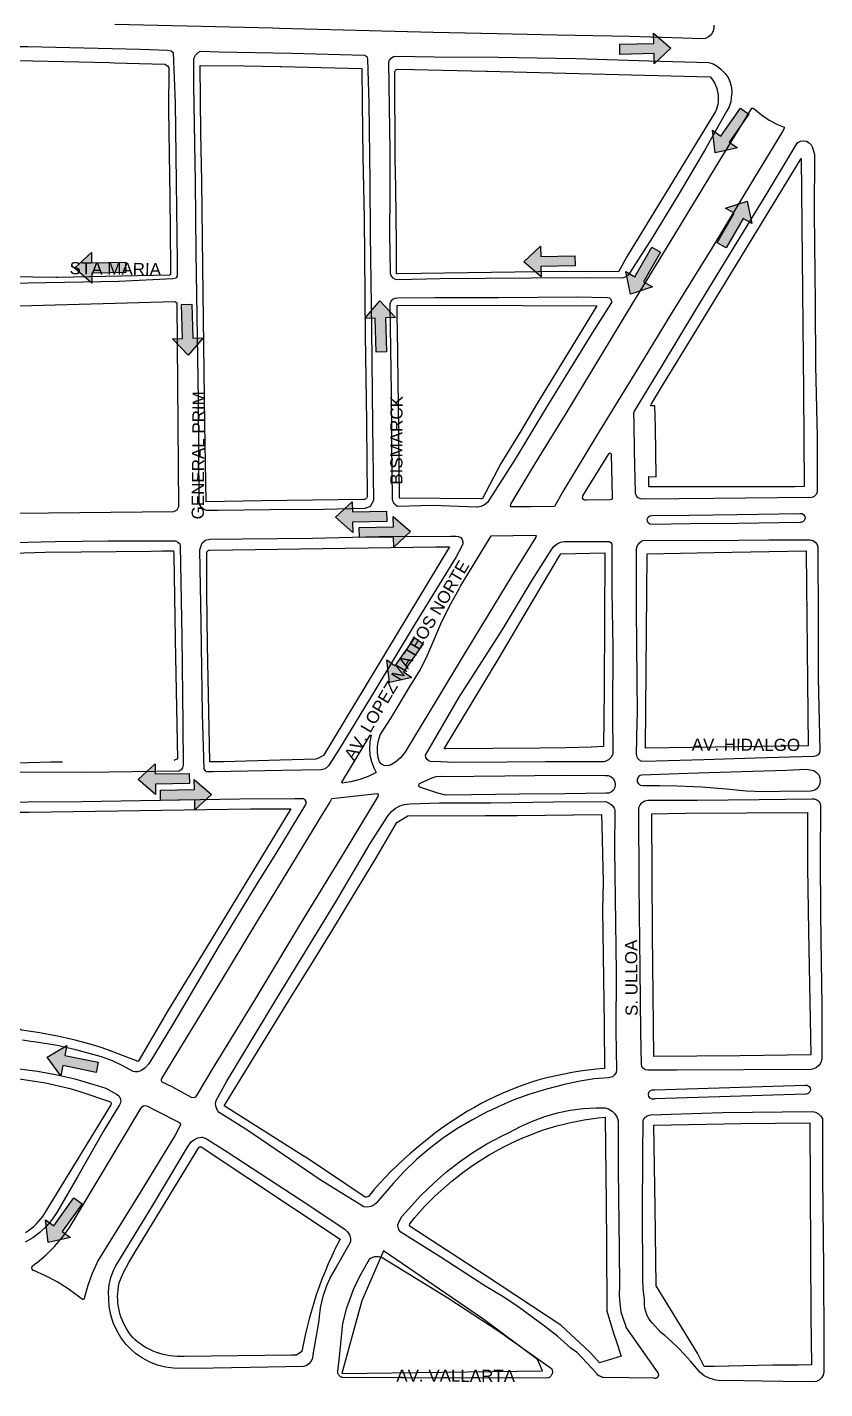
# Model space of a CAD drawing. Header units: metres. Extents: x 668617 to 675126, y 2286318 to 2293677.
# Drawn here: x 671734 to 672063, y 2291306 to 2291867 of the extents above; entities that cross this region are included whole.
import ezdxf

# ---------------------------------------------------------------- set-up
doc = ezdxf.new("R2010")
doc.units = ezdxf.units.M
doc.header["$MEASUREMENT"] = 0
for name, color, linetype in [('0_SENTIDO-VIAL', 30, 'Continuous'), ('DMTG-BANQUETA', 252, 'Continuous'), ('DMTG-CAMELLON', 252, 'Continuous'), ('DMTG-MANZANA', 253, 'Continuous'), ('DMTG-NOM-CALLES', 251, 'Continuous'), ('DMTG-TRAZA-BASE', 7, 'Continuous'), ('DMTG_SECCIONES_VIALES', 250, 'Continuous')]:
    doc.layers.add(name, color=color, linetype=linetype)
doc.styles.get("Standard").update_dxf_attribs({"font": 'arial.ttf'})

# ---------------------------------------------------------------- blocks, each defined once
blk = doc.blocks.new('traza_base_proyecto')
at = {"layer": '0_SENTIDO-VIAL'}
for points in [[(421.29, -791.27), (435.33, -790.92), (435.22, -786.71), (442.4, -792.85), (435.54, -799.34), (435.43, -795.13), (421.39, -795.48)], [(474.55, -820.08), (466.42, -831.53), (469.86, -833.97), (460.64, -836.04), (459.55, -826.65), (462.99, -829.09), (471.12, -817.64)], [(461.47, -873.03), (468.49, -860.86), (464.84, -858.76), (473.82, -855.83), (475.79, -865.07), (472.14, -862.97), (465.12, -875.14)], [(402.88, -882.6), (388.84, -882.86), (388.91, -887.08), (381.78, -880.89), (388.68, -874.44), (388.76, -878.65), (402.8, -878.39)], [(438.15, -876.97), (431.14, -889.14), (434.79, -891.25), (425.8, -894.17), (423.84, -884.93), (427.49, -887.04), (434.5, -874.87)], [(217.81, -885.27), (203.77, -885.53), (203.85, -889.74), (196.71, -883.55), (203.61, -877.11), (203.69, -881.32), (217.73, -881.06)], [(217.81, -885.27), (203.77, -885.53), (203.85, -889.74), (196.71, -883.55), (203.61, -877.11), (203.69, -881.32), (217.73, -881.06)], [(320.98, -918.15), (320.52, -904.11), (316.31, -904.24), (322.4, -897.02), (328.95, -903.84), (324.74, -903.97), (325.19, -918.01)], [(244.98, -898.28), (245.43, -912.32), (249.64, -912.18), (243.55, -919.4), (237.01, -912.59), (241.22, -912.45), (240.77, -898.41)], [(325.28, -987.86), (311.23, -988.12), (311.31, -992.33), (304.17, -986.14), (311.08, -979.69), (311.15, -983.9), (325.2, -983.65)], [(314.01, -990.3), (328.06, -990.04), (327.98, -985.82), (335.12, -992.01), (328.21, -998.46), (328.14, -994.25), (314.09, -994.51)], [(340.32, -1038.28), (332.18, -1049.73), (335.62, -1052.17), (326.4, -1054.23), (325.31, -1044.85), (328.75, -1047.29), (336.88, -1035.84)], [(244.03, -1095.81), (229.99, -1096.07), (230.06, -1100.28), (222.93, -1094.09), (229.83, -1087.65), (229.91, -1091.86), (243.95, -1091.6)], [(232.06, -1098.54), (246.1, -1098.28), (246.02, -1094.07), (253.16, -1100.26), (246.26, -1106.7), (246.18, -1102.49), (232.13, -1102.75)], [(205.64, -1214.78), (191.86, -1212.02), (191.04, -1216.15), (185.39, -1208.57), (193.52, -1203.75), (192.69, -1207.88), (206.46, -1210.64)], [(199.75, -1268.94), (191.62, -1280.39), (195.06, -1282.83), (185.84, -1284.9), (184.75, -1275.51), (188.18, -1277.95), (196.32, -1266.5)]]:
    blk.add_hatch(color=256, dxfattribs=at).paths.add_polyline_path(points)
for points in [[(421.29, -791.27), (435.33, -790.92), (435.22, -786.71), (442.4, -792.85), (435.54, -799.34), (435.43, -795.13), (421.39, -795.48)], [(474.55, -820.08), (466.42, -831.53), (469.86, -833.97), (460.64, -836.04), (459.55, -826.65), (462.99, -829.09), (471.12, -817.64)], [(461.47, -873.03), (468.49, -860.86), (464.84, -858.76), (473.82, -855.83), (475.79, -865.07), (472.14, -862.97), (465.12, -875.14)], [(402.88, -882.6), (388.84, -882.86), (388.91, -887.08), (381.78, -880.89), (388.68, -874.44), (388.76, -878.65), (402.8, -878.39)], [(438.15, -876.97), (431.14, -889.14), (434.79, -891.25), (425.8, -894.17), (423.84, -884.93), (427.49, -887.04), (434.5, -874.87)], [(217.81, -885.27), (203.77, -885.53), (203.85, -889.74), (196.71, -883.55), (203.61, -877.11), (203.69, -881.32), (217.73, -881.06)], [(217.81, -885.27), (203.77, -885.53), (203.85, -889.74), (196.71, -883.55), (203.61, -877.11), (203.69, -881.32), (217.73, -881.06)], [(320.98, -918.15), (320.52, -904.11), (316.31, -904.24), (322.4, -897.02), (328.95, -903.84), (324.74, -903.97), (325.19, -918.01)], [(244.98, -898.28), (245.43, -912.32), (249.64, -912.18), (243.55, -919.4), (237.01, -912.59), (241.22, -912.45), (240.77, -898.41)], [(325.28, -987.86), (311.23, -988.12), (311.31, -992.33), (304.17, -986.14), (311.08, -979.69), (311.15, -983.9), (325.2, -983.65)], [(314.01, -990.3), (328.06, -990.04), (327.98, -985.82), (335.12, -992.01), (328.21, -998.46), (328.14, -994.25), (314.09, -994.51)], [(340.32, -1038.28), (332.18, -1049.73), (335.62, -1052.17), (326.4, -1054.23), (325.31, -1044.85), (328.75, -1047.29), (336.88, -1035.84)], [(244.03, -1095.81), (229.99, -1096.07), (230.06, -1100.28), (222.93, -1094.09), (229.83, -1087.65), (229.91, -1091.86), (243.95, -1091.6)], [(232.06, -1098.54), (246.1, -1098.28), (246.02, -1094.07), (253.16, -1100.26), (246.26, -1106.7), (246.18, -1102.49), (232.13, -1102.75)], [(205.64, -1214.78), (191.86, -1212.02), (191.04, -1216.15), (185.39, -1208.57), (193.52, -1203.75), (192.69, -1207.88), (206.46, -1210.64)], [(199.75, -1268.94), (191.62, -1280.39), (195.06, -1282.83), (185.84, -1284.9), (184.75, -1275.51), (188.18, -1277.95), (196.32, -1266.5)]]:
    blk.add_lwpolyline(points, close=True, dxfattribs=at)
at = {"layer": 'DMTG-BANQUETA', "linetype": 'Continuous', "lineweight": 25}
for points in [[(215.1, -889.03, 0), (170.04, -889.87, 0), (167.56, -889.85, 0), (166.94, -889.71, 0), (166.82, -889.15, 0), (166.22, -846.61, 0), (166.2, -803.22, 0), (166.16, -798.05, 0), (166.32, -795.09, 0), (166.73, -793.94, 0), (167.5, -792.98, 0), (168.53, -792.31, 0), (168.88, -792.18, 0), (177.47, -792.12, 0), (223.76, -793.33, 0), (235.02, -793.71, 0), (236.53, -793.97, 0), (237.34, -794.67, 0), (238.16, -815.51, 0), (238.57, -848.12, 0), (238.97, -881.04, 0), (238.91, -886.75, 0), (238.35, -887.62, 0), (237.19, -887.92, 0)], [(255.65, -983.3, 0), (251.12, -983.34, 0), (249.96, -982.87, 0), (249.01, -982.09, 0), (248.35, -981.03, 0), (248.06, -979.82, 0), (248.06, -979.2, 0), (247.69, -937.91, 0), (246.79, -877.04, 0), (246.49, -847.87, 0), (245.83, -808.3, 0), (245.76, -797.08, 0), (246.55, -795.77, 0), (247.65, -794.71, 0), (248.54, -794.17, 0), (256.13, -794.4, 0), (286.15, -794.98, 0), (315.94, -795.8, 0), (317.1, -796.37, 0), (317.4, -797.44, 0), (317.94, -815.56, 0), (318.32, -848.01, 0), (318.51, -869.48, 0), (319.03, -908.47, 0), (319.48, -948.11, 0), (319.88, -979.21, 0), (318.54, -981.67, 0), (316.31, -982.53, 0), (299.22, -982.86, 0), (277.19, -983.05, 0)], [(423.94, -887.02, 0), (422.71, -887.49, 0), (422.14, -887.58, 0), (407.97, -887.44, 0), (384.85, -887.62, 0), (347.21, -887.87, 0), (329.91, -888.36, 0), (328.94, -888.21, 0), (327.95, -887.68, 0), (327.22, -886.85, 0), (326.83, -885.81, 0), (326.81, -885.27, 0), (326.56, -869.25, 0), (326.71, -853.24, 0), (326.69, -835.42, 0), (326.21, -798.6, 0), (326.48, -797.81, 0), (327.15, -796.95, 0), (328.08, -796.37, 0), (329.15, -796.18, 0), (344.83, -796.4, 0), (371.27, -796.52, 0), (403.38, -797.18, 0), (433.25, -798.03, 0), (457.96, -798.79, 0), (459.81, -799.33, 0), (461.5, -800.24, 0), (462.97, -801.48, 0), (463.24, -801.77, 0), (464.77, -803.27, 0), (465.99, -805.02, 0), (466.87, -806.98, 0), (467.36, -809.06, 0), (467.47, -811.2, 0), (467.23, -813.04, 0), (467.02, -815.04, 0), (466.44, -816.97, 0), (465.48, -818.74, 0), (464.85, -819.58, 0), (456.59, -834.3, 0), (445.77, -852.73, 0), (434.63, -870.97, 0), (425.66, -885.12, 0), (424.94, -886.2, 0)], [(500.46, -977.96, 0), (499.36, -978.05, 0), (499.11, -978.01, 0), (460.37, -978.37, 0), (430.96, -978.61, 0), (429.9, -978.56, 0), (428.94, -978.12, 0), (428.21, -977.35, 0), (427.81, -976.37, 0), (427.76, -975.99, 0), (427.37, -958.75, 0), (427.19, -947.41, 0), (427.11, -943.05, 0), (427.45, -942.35, 0), (438.94, -923.41, 0), (452.6, -900.66, 0), (464.52, -881.27, 0), (481.69, -853.3, 0), (493.95, -832.66, 0), (494.74, -831.78, 0), (495.77, -831.21, 0), (496.94, -831.01, 0), (498.19, -831.23, 0), (499.3, -831.81, 0), (500.19, -832.72, 0), (500.65, -833.58, 0), (501.56, -836.48, 0), (501.45, -860.84, 0), (501.8, -897.91, 0), (501.99, -923.68, 0), (502.62, -953.03, 0), (502.64, -975.68, 0), (502.21, -976.69, 0), (501.45, -977.49, 0)], [(237.44, -983.93, 0), (172.97, -984.58, 0), (170.44, -984.18, 0), (168.39, -982.6, 0), (167.94, -978.78, 0), (167.23, -900.65, 0), (167.23, -899.62, 0), (167.44, -899.35, 0), (169.01, -899.15, 0), (238.01, -897.19, 0), (238.86, -897.83, 0), (239.53, -981.79, 0), (238.84, -983.21, 0)], [(365.56, -981.04, 0), (364.09, -981.69, 0), (362.51, -981.95, 0), (362.15, -981.96, 0), (344.14, -981.27, 0), (329.82, -981.65, 0), (329.44, -981.48, 0), (328.52, -980.78, 0), (327.89, -979.81, 0), (327.63, -978.68, 0), (327.62, -975.31, 0), (327.59, -970.62, 0), (327.24, -934.62, 0), (326.69, -898.62, 0), (326.73, -898.12, 0), (327.12, -897.12, 0), (327.84, -896.33, 0), (328.81, -895.84, 0), (329.88, -895.74, 0), (345.28, -895.62, 0), (371.36, -895.61, 0), (403.52, -895.3, 0), (416.22, -895.57, 0), (417.03, -895.74, 0), (417.69, -896.27, 0), (417.98, -897.03, 0), (417.98, -897.66, 0), (409.77, -910.4, 0), (391.19, -940.75, 0), (378.19, -962.21, 0), (370.94, -973.62, 0), (366.83, -980.05, 0)], [(407.55, -979.01, 0), (406.99, -979.01, 0), (406.38, -978.73, 0), (406.02, -978.16, 0), (406.04, -977.49, 0), (406.1, -977.33, 0), (414.96, -962.91, 0), (416.64, -960.28, 0), (416.76, -959.83, 0), (417.19, -959.62, 0), (417.6, -959.79, 0), (417.76, -960.23, 0), (417.71, -960.43, 0), (418.19, -977.55, 0), (418.12, -978.34, 0), (417.88, -978.81, 0), (417.38, -978.99, 0)], [(239.83, -1090.76, 0), (201.38, -1091.19, 0), (171.94, -1091.15, 0), (170.53, -1090.41, 0), (170.05, -1089.45, 0), (169.87, -1088.56, 0), (169.6, -1053.91, 0), (168.95, -1019.26, 0), (168.48, -1002.62, 0), (168.62, -999.57, 0), (169.81, -997.76, 0), (171.56, -996.44, 0), (188.73, -996.08, 0), (210.56, -995.83, 0), (236.82, -995.77, 0), (238.23, -995.87, 0), (239.26, -996.37, 0), (240.04, -997.1, 0), (240.19, -997.93, 0), (240.89, -1035.34, 0), (241.3, -1071.37, 0), (241.44, -1088.22, 0), (241.19, -1089.3, 0), (240.63, -1090.12, 0)], [(253.73, -1091.02, 0), (252.29, -1091.02, 0), (251.09, -1090.93, 0), (250.53, -1090.42, 0), (250.1, -1089.69, 0), (249.35, -1067.05, 0), (248.8, -1029.56, 0), (248.3, -999.5, 0), (249.19, -996.66, 0), (250.58, -995.59, 0), (252.35, -995.12, 0), (265.72, -995.01, 0), (294.73, -994.7, 0), (322.24, -994.06, 0), (351.71, -993.9, 0), (353.88, -993.87, 0), (354.88, -994.01, 0), (355.77, -994.5, 0), (356.39, -995.29, 0), (356.66, -996.27, 0), (356.61, -997, 0), (356.26, -998, 0), (353.95, -1002.36, 0), (336.22, -1031.24, 0), (320.41, -1057.46, 0), (305.7, -1081.65, 0), (301.35, -1088.48, 0), (299.88, -1089.7, 0), (298.34, -1090.09, 0), (282.33, -1090.37, 0)], [(415.32, -1086.7, 0), (414.94, -1086.82, 0), (390.69, -1086.85, 0), (374.88, -1087, 0), (353.07, -1087.15, 0), (344.81, -1086.77, 0), (343.77, -1086.87, 0), (342.77, -1086.57, 0), (341.96, -1085.92, 0), (341.44, -1085.01, 0), (341.3, -1084.12, 0), (355.14, -1060.19, 0), (371.59, -1034.55, 0), (373.22, -1031.9, 0), (385.28, -1012.09, 0), (393.32, -999.3, 0), (394.26, -998.03, 0), (395.49, -997.05, 0), (396.94, -996.4, 0), (398.49, -996.12, 0), (399.24, -996.12, 0), (412.69, -996.07, 0), (416.24, -996.1, 0), (417, -996.11, 0), (417.66, -996.5, 0), (418.03, -997.16, 0), (418.07, -997.37, 0), (418.07, -1016.76, 0), (418.41, -1039.79, 0), (418.34, -1066.81, 0), (418.53, -1083.73, 0), (417.74, -1085, 0), (416.64, -1086.01, 0)], [(500.9, -995.7, 0), (501.89, -996.34, 0), (502.61, -997.28, 0), (502.96, -998.3, 0), (503.09, -1029.3, 0), (503.01, -1052.21, 0), (503.77, -1082.12, 0), (503.61, -1083.1, 0), (503.06, -1083.91, 0), (502.26, -1084.45, 0), (501.3, -1084.61, 0), (501.11, -1084.6, 0), (477.06, -1085.3, 0), (455.98, -1086.08, 0), (436.35, -1086.56, 0), (430.35, -1086.68, 0), (429.39, -1086.16, 0), (428.69, -1085.34, 0), (428.32, -1084.31, 0), (428.28, -1083.83, 0), (428.52, -1070.35, 0), (428.63, -1067.02, 0), (428.25, -1024.21, 0), (428.19, -999.03, 0), (428.61, -997.77, 0), (429.39, -996.69, 0), (430.45, -995.87, 0), (431.5, -995.48, 0), (457.69, -995.7, 0), (482.77, -995.47, 0), (499.75, -995.42, 0)], [(415.57, -1103.23, 0), (416.96, -1103.82, 0), (418.15, -1104.76, 0), (419.05, -1105.98, 0), (419.31, -1106.51, 0), (419.16, -1122.93, 0), (419.61, -1153.12, 0), (419.81, -1173.55, 0), (419.76, -1197.79, 0), (420.04, -1213.72, 0), (419.8, -1214.86, 0), (419.19, -1215.85, 0), (418.28, -1216.57, 0), (417.19, -1216.95, 0), (416.73, -1216.99, 0), (410.8, -1217.5, 0), (404.94, -1218.4, 0), (399.12, -1219.69, 0), (398.03, -1219.98, 0), (391.12, -1221.65, 0), (384.32, -1223.7, 0), (377.65, -1226.12, 0), (371.44, -1228.81, 0), (368.28, -1230.32, 0), (366.69, -1231.08, 0), (360.34, -1234.41, 0), (354.19, -1238.08, 0), (348.25, -1242.09, 0), (342.79, -1246.25, 0), (337.59, -1250.72, 0), (332.66, -1255.48, 0), (328.01, -1260.53, 0), (321, -1268.68, 0), (320.09, -1269.42, 0), (318.75, -1270.05, 0), (317.3, -1270.3, 0), (315.83, -1270.15, 0), (297.83, -1259.1, 0), (267.72, -1238.51, 0), (256.22, -1231.28, 0), (255.56, -1230.45, 0), (254.99, -1229.15, 0), (254.79, -1227.75, 0), (254.99, -1226.35, 0), (259.48, -1218.37, 0), (279.75, -1184.79, 0), (304.33, -1144.52, 0), (318.5, -1120.46, 0), (325.59, -1109.33, 0), (325.85, -1108.94, 0), (327.21, -1107.34, 0), (328.84, -1106.03, 0), (330.7, -1105.05, 0), (332.69, -1104.43, 0), (334.79, -1104.21, 0), (347, -1103.77, 0), (368.08, -1103.81, 0), (394.19, -1103.32, 0)], [(502.55, -1102.46, 0), (503.37, -1103.12, 0), (503.89, -1104.05, 0), (504.04, -1104.97, 0), (503.83, -1126.83, 0), (504.09, -1148.94, 0), (504.21, -1160.37, 0), (504.56, -1187.07, 0), (504.62, -1209.37, 0), (504.22, -1210.71, 0), (503.46, -1211.87, 0), (502.4, -1212.8, 0), (501.12, -1213.37, 0), (500.2, -1213.55, 0), (444.7, -1213.91, 0), (432.9, -1213.87, 0), (431.91, -1213.71, 0), (431.05, -1213.17, 0), (430.47, -1212.35, 0), (430.26, -1211.6, 0), (429.99, -1198.21, 0), (429.78, -1172.16, 0), (429.35, -1137.5, 0), (429.23, -1105.7, 0), (429.75, -1104.54, 0), (430.6, -1103.6, 0), (431.69, -1102.97, 0), (432.94, -1102.71, 0), (433.15, -1102.7, 0), (453.24, -1102.72, 0), (478.7, -1102.37, 0), (500.48, -1102.15, 0), (501.54, -1102.15, 0)], [(435.93, -1340.87, 0), (435.77, -1340.87, 0), (435.61, -1340.86, 0), (435.45, -1340.82, 0), (435.38, -1340.8, 0), (414.69, -1340.5, 0), (414.23, -1340.43, 0), (413.79, -1340.3, 0), (413.36, -1340.13, 0), (413.09, -1339.99, 0), (412.71, -1339.75, 0), (412.35, -1339.46, 0), (412.02, -1339.13, 0), (411.74, -1338.77, 0), (411.62, -1338.59, 0), (403.89, -1330.36, 0), (401.09, -1328.37, 0), (395.74, -1323.66, 0), (389.7, -1318.86, 0), (385.57, -1315.86, 0), (379.31, -1311.25, 0), (372.81, -1306.96, 0), (366.09, -1303.01, 0), (347.26, -1290.78, 0), (340.73, -1286.69, 0), (331.07, -1280.62, 0), (330.39, -1279.82, 0), (329.96, -1278.73, 0), (329.91, -1277.55, 0), (330.26, -1276.43, 0), (331.57, -1274.12, 0), (334.22, -1271.07, 0), (339.4, -1265.51, 0), (344.88, -1260.24, 0), (349.95, -1255.78, 0), (355.27, -1251.62, 0), (360.83, -1247.79, 0), (366.6, -1244.29, 0), (372.57, -1241.12, 0), (375.74, -1239.62, 0), (380.47, -1237.05, 0), (385.37, -1234.82, 0), (390.44, -1232.96, 0), (395.61, -1231.48, 0), (400.89, -1230.37, 0), (406.23, -1229.69, 0), (411.61, -1229.37, 0), (415.16, -1229.41, 0), (416.74, -1229.87, 0), (418.19, -1230.74, 0), (419.34, -1231.9, 0), (420.21, -1233.31, 0), (420.69, -1234.74, 0), (420.61, -1255, 0), (421.06, -1287.83, 0), (421.2, -1302.56, 0), (421.13, -1306.59, 0), (421.34, -1309.96, 0), (421.78, -1313.45, 0), (422.52, -1315.87, 0), (423.73, -1319.04, 0), (424.01, -1320.09, 0), (437, -1338.6, 0), (437.08, -1338.74, 0), (437.15, -1338.89, 0), (437.2, -1339.04, 0), (437.24, -1339.2, 0), (437.26, -1339.36, 0), (437.26, -1339.52, 0), (437.24, -1339.68, 0), (437.2, -1339.83, 0), (437.15, -1339.99, 0), (437.09, -1340.1, 0), (437.01, -1340.24, 0), (436.91, -1340.37, 0), (436.8, -1340.49, 0), (436.68, -1340.59, 0), (436.54, -1340.68, 0), (436.4, -1340.75, 0), (436.25, -1340.81, 0), (436.09, -1340.85, 0)], [(503.54, -1341.55, 0), (502.36, -1342.11, 0), (501.14, -1342.28, 0), (488.56, -1342.1, 0), (480, -1342, 0), (464.8, -1341.75, 0), (462.54, -1341.83, 0), (460.29, -1341.51, 0), (458.14, -1340.8, 0), (456.15, -1339.73, 0), (454.37, -1338.32, 0), (452.94, -1336.69, 0), (452.91, -1336.66, 0), (450.53, -1333.75, 0), (448.02, -1330.95, 0), (445.4, -1328.25, 0), (442.69, -1325.67, 0), (439.82, -1323.2, 0), (438.23, -1321.9, 0), (434.76, -1318.12, 0), (433.87, -1317.04, 0), (433.11, -1315.87, 0), (432.47, -1314.62, 0), (432, -1313.31, 0), (431.69, -1311.95, 0), (431.51, -1310.56, 0), (431.5, -1309.16, 0), (431.56, -1308.4, 0), (431.52, -1308.21, 0), (430.98, -1304, 0), (430.83, -1299.77, 0), (430.89, -1297.87, 0), (430.69, -1272.93, 0), (430.85, -1248.4, 0), (430.94, -1234.53, 0), (431.48, -1233.52, 0), (432.34, -1232.76, 0), (433.44, -1232.35, 0), (434.06, -1232.28, 0), (463.59, -1231.36, 0), (500.61, -1230.97, 0), (501.94, -1231.21, 0), (503.15, -1231.83, 0), (504.13, -1232.77, 0), (504.79, -1233.96, 0), (504.87, -1234.19, 0), (504.85, -1258.08, 0), (505.28, -1295.37, 0), (505.36, -1326.87, 0), (505.39, -1338.27, 0), (505.12, -1339.54, 0), (504.49, -1340.67, 0)], [(253.76, -1336.59, 0), (240.94, -1336.76, 0), (237.51, -1336.69, 0), (234.12, -1336.22, 0), (230.82, -1335.35, 0), (227.64, -1334.11, 0), (224.61, -1332.51, 0), (221.82, -1330.56, 0), (220.24, -1329.23, 0), (217.86, -1326.76, 0), (215.78, -1324.02, 0), (214.03, -1321.06, 0), (212.64, -1317.92, 0), (211.62, -1314.62, 0), (211, -1311.27, 0), (210.77, -1308.28, 0), (210.65, -1305.26, 0), (210.94, -1302.25, 0), (211.61, -1299.3, 0), (212.66, -1296.47, 0), (213.65, -1294.53, 0), (229.14, -1269.11, 0), (243.2, -1245.57, 0), (244.79, -1243.41, 0), (246.05, -1242.42, 0), (247.52, -1241.77, 0), (249.1, -1241.51, 0), (249.35, -1241.5, 0), (251.02, -1242.2, 0), (259.6, -1247.56, 0), (290.1, -1267.48, 0), (308.06, -1279.43, 0), (309.15, -1280.44, 0), (309.94, -1281.7, 0), (310.35, -1283.12, 0), (310.39, -1284.54, 0), (309.55, -1286.1, 0), (304.48, -1295.04, 0), (302.33, -1298.76, 0), (300.54, -1302.67, 0), (299.11, -1306.73, 0), (298.07, -1310.9, 0), (297.44, -1315.15, 0), (297.26, -1317.05, 0), (294.84, -1331.12, 0), (294.66, -1332.52, 0), (294.11, -1333.8, 0), (293.21, -1334.86, 0), (292.05, -1335.62, 0), (290.96, -1335.99, 0), (268.96, -1336.41, 0)], [(391.8, -1340.68, 0), (347.58, -1340.73, 0), (331.06, -1340.62, 0), (307.11, -1340.49, 0), (306.97, -1340.46, 0), (306.75, -1340.4, 0), (306.53, -1340.31, 0), (306.32, -1340.2, 0), (306.12, -1340.07, 0), (305.94, -1339.92, 0), (305.8, -1339.79, 0), (305.65, -1339.61, 0), (305.51, -1339.42, 0), (305.39, -1339.21, 0), (305.3, -1339, 0), (305.22, -1338.77, 0), (305.17, -1338.54, 0), (305.14, -1338.31, 0), (305.14, -1338.07, 0), (305.79, -1331.98, 0), (307.26, -1318.24, 0), (308.93, -1311.81, 0), (311.66, -1304.2, 0), (314.16, -1298.75, 0), (318.15, -1291.71, 0), (318.22, -1291.65, 0), (318.62, -1291.37, 0), (319.05, -1291.13, 0), (319.51, -1290.92, 0), (319.98, -1290.77, 0), (320.46, -1290.66, 0), (320.95, -1290.6, 0), (321.45, -1290.59, 0), (321.94, -1290.62, 0), (322.43, -1290.71, 0), (322.91, -1290.84, 0), (323.37, -1291.02, 0), (350.54, -1307.61, 0), (371.54, -1321.43, 0), (393.23, -1336.76, 0), (393.27, -1336.85, 0), (393.39, -1337.1, 0), (393.48, -1337.36, 0), (393.53, -1337.63, 0), (393.57, -1337.9, 0), (393.57, -1338.17, 0), (393.55, -1338.45, 0), (393.5, -1338.71, 0), (393.43, -1338.98, 0), (393.34, -1339.21, 0), (393.22, -1339.45, 0), (393.06, -1339.68, 0), (392.9, -1339.9, 0), (392.72, -1340.1, 0), (392.51, -1340.28, 0), (392.29, -1340.43, 0), (392.05, -1340.57, 0)]]:
    blk.add_polyline3d(points, close=True, dxfattribs=at)
for points in [[(173.05, -1103.45, 0), (177.44, -1103.37, 0), (199.81, -1103.15, 0), (223.79, -1102.84, 0), (264.79, -1102.15, 0), (287.29, -1101.92, 0), (290.12, -1101.92, 0), (290.94, -1102, 0), (291.61, -1102.45, 0), (292, -1103.17, 0), (292.01, -1103.98, 0), (291.86, -1104.37, 0), (279.62, -1124.62, 0), (271.72, -1137.11, 0), (255.73, -1163.45, 0), (237.44, -1194.57, 0), (227.25, -1211.3, 0), (225.81, -1212.87, 0), (224.01, -1214.12, 0), (222.6, -1214.62, 0), (221.71, -1214.61, 0), (220.79, -1214.4, 0), (216.61, -1212.04, 0), (212.25, -1210.05, 0), (207.74, -1208.42, 0), (204.69, -1207.55, 0), (197.15, -1205.48, 0), (189.51, -1203.78, 0), (181.8, -1202.46, 0), (178.69, -1202.04, 0), (175.28, -1201.58, 0)], [(173.91, -1213.34, 0), (181.39, -1214.31, 0), (188.8, -1215.68, 0), (196.23, -1217.37, 0), (199.14, -1218.09, 0), (202.3, -1219.03, 0), (206, -1220.19, 0), (209.56, -1221.32, 0), (213.05, -1223.16, 0), (214.02, -1223.76, 0), (214.9, -1224.45, 0), (215.48, -1225.4, 0), (215.69, -1226.5, 0), (215.5, -1227.6, 0), (215.26, -1228.11, 0), (208.69, -1238.77, 0), (197.86, -1257.81, 0), (189.39, -1272.51, 0), (187.36, -1275.51, 0), (185.01, -1278.28, 0), (182.36, -1280.76, 0), (179.47, -1282.94, 0), (176.35, -1284.79, 0)]]:
    blk.add_polyline3d(points, dxfattribs=at)
at = {"layer": 'DMTG-CAMELLON', "linetype": 'Continuous', "lineweight": 25}
blk.add_polyline3d([(460.03, -783.42, 0), (460.06, -784.81, 0), (459.69, -786.15, 0), (458.96, -787.34, 0), (457.94, -788.26, 0), (456.66, -788.86, 0), (455.29, -789.07, 0), (447.28, -788.75, 0), (425.37, -788.11, 0), (395.54, -787.58, 0), (370.8, -786.96, 0), (344.39, -786.37, 0), (281.15, -784.75, 0), (278.33, -784.69, 0), (213.25, -783.18, 0)], dxfattribs=at)
for points in [[(384.63, -981.85, 0), (376.59, -981.87, 0), (376.24, -981.34, 0), (376.41, -980.7, 0), (386.39, -964.29, 0), (399.58, -942.62, 0), (413.94, -919.12, 0), (426.77, -897.97, 0), (442.05, -872.78, 0), (462.65, -838.93, 0), (474.45, -819.69, 0), (475.8, -817.55, 0), (476.34, -817.55, 0), (476.74, -817.91, 0), (479.69, -820.36, 0), (482.87, -822.5, 0), (486.26, -824.29, 0), (489.01, -825.43, 0), (489.1, -826.03, 0), (488.4, -827.22, 0), (476.41, -846.85, 0), (459.52, -874.8, 0), (442.9, -901.66, 0), (427.48, -926.86, 0), (411.79, -952.6, 0), (398.16, -975.08, 0), (394.39, -981.62, 0)], [(496.73, -987.98, 0), (495.94, -988.23, 0), (495.55, -988.21, 0), (469.91, -988.66, 0), (450.14, -988.86, 0), (434.6, -989.07, 0), (433.76, -988.95, 0), (433.07, -988.46, 0), (432.69, -987.7, 0), (432.65, -986.86, 0), (433.02, -986.09, 0), (433.7, -985.57, 0), (434.53, -985.42, 0), (434.55, -985.42, 0), (450.1, -985.21, 0), (469.86, -985.01, 0), (495.49, -984.56, 0), (496.34, -984.61, 0), (497.08, -985.03, 0), (497.55, -985.74, 0), (497.66, -986.59, 0), (497.36, -987.4, 0)], [(326.63, -1088.3, 0), (325.44, -1088.52, 0), (324.24, -1088.34, 0), (323.19, -1087.78, 0), (322.33, -1086.9, 0), (321.81, -1085.24, 0), (321.44, -1082.86, 0), (321.44, -1080.44, 0), (321.85, -1078.06, 0), (322.65, -1075.78, 0), (327.07, -1068.68, 0), (335.16, -1055.47, 0), (335.98, -1054.19, 0), (339.15, -1048.79, 0), (341.96, -1043.2, 0), (344.4, -1037.45, 0), (347.62, -1029.98, 0), (351.19, -1022.68, 0), (355.12, -1015.57, 0), (355.71, -1014.56, 0), (365.64, -998.27, 0), (368.39, -993.75, 0), (377.46, -993.66, 0), (386.72, -993.55, 0), (386.82, -993.93, 0), (386.69, -994.3, 0), (376.84, -1010.25, 0), (366.7, -1027.03, 0), (356.73, -1043.16, 0), (346.16, -1060.81, 0), (333.22, -1082.31, 0), (332.62, -1083.2, 0), (330.98, -1085.17, 0), (329.04, -1086.85, 0), (326.87, -1088.21, 0)], [(310.55, -1095.1, 0), (306.95, -1095.62, 0), (306.86, -1095.24, 0), (314.31, -1082.71, 0), (318.48, -1075.83, 0), (318.9, -1075.87, 0), (318.32, -1078.59, 0), (318.15, -1081.35, 0), (318.37, -1084.1, 0), (318.99, -1086.79, 0), (319.98, -1089.36, 0), (321, -1091.23, 0), (317.66, -1092.87, 0), (314.19, -1094.19, 0)], [(416.52, -1092.48, 0), (417.65, -1092.9, 0), (418.58, -1093.66, 0), (419.21, -1094.69, 0), (419.48, -1095.87, 0), (419.48, -1096.27, 0), (419.31, -1097.43, 0), (418.76, -1098.48, 0), (417.91, -1099.28, 0), (416.82, -1099.74, 0), (415.65, -1099.83, 0), (415.59, -1099.82, 0), (398.76, -1099.98, 0), (380.04, -1100.23, 0), (360.25, -1100.49, 0), (349.51, -1100.54, 0), (346.31, -1099.81, 0), (338.99, -1097.31, 0), (338.58, -1096.87, 0), (338.52, -1096.27, 0), (338.83, -1095.76, 0), (339.32, -1095.56, 0), (343.96, -1093.4, 0), (345.66, -1092.87, 0), (347.44, -1092.75, 0), (348.55, -1092.87, 0), (373.98, -1092.58, 0), (398.35, -1092.37, 0), (415.31, -1092.45, 0)], [(503.55, -1096.4, 0), (502.88, -1097.51, 0), (501.9, -1098.36, 0), (500.71, -1098.87, 0), (500.01, -1098.99, 0), (487.39, -1099.1, 0), (480.44, -1099.21, 0), (473.45, -1098.93, 0), (466.51, -1098.24, 0), (465.27, -1098.08, 0), (455.08, -1097.26, 0), (444.87, -1096.84, 0), (437.76, -1096.78, 0), (430.84, -1096.79, 0), (429.91, -1096.56, 0), (429.14, -1095.96, 0), (428.69, -1095.12, 0), (428.6, -1094.16, 0), (428.94, -1093.25, 0), (429.57, -1092.54, 0), (430.28, -1092.19, 0), (449.34, -1091.54, 0), (471.41, -1090.85, 0), (490.19, -1090.31, 0), (498.06, -1089.93, 0), (501.32, -1090.43, 0), (502.44, -1091.19, 0), (503.28, -1092.24, 0), (503.8, -1093.5, 0), (503.94, -1094.84, 0), (503.64, -1096.17, 0)], [(246.3, -1225.18, 0), (245.56, -1225.28, 0), (244.87, -1225.12, 0), (236.94, -1220.68, 0), (232.83, -1218.78, 0), (232.46, -1218.32, 0), (232.46, -1217.78, 0), (232.66, -1217.25, 0), (241.57, -1202.66, 0), (256.47, -1178.23, 0), (271.39, -1153.54, 0), (286.16, -1129.32, 0), (298.91, -1108.3, 0), (301.7, -1103.87, 0), (302.74, -1101.98, 0), (321.34, -1099.97, 0), (321.82, -1100.19, 0), (321.84, -1100.6, 0), (321.62, -1101.18, 0), (307.8, -1124.12, 0), (289.79, -1153.45, 0), (271.28, -1184.4, 0), (253.37, -1213.5, 0), (246.94, -1224.36, 0)], [(499.78, -1221.32, 0), (499.85, -1222.18, 0), (499.54, -1222.97, 0), (498.9, -1223.55, 0), (498.08, -1223.77, 0), (497.86, -1223.77, 0), (435.72, -1225.71, 0), (435.52, -1225.77, 0), (434.64, -1225.77, 0), (433.86, -1225.37, 0), (433.32, -1224.69, 0), (433.14, -1223.84, 0), (433.36, -1222.99, 0), (433.94, -1222.32, 0), (434.73, -1221.97, 0), (435.6, -1222.01, 0), (497.74, -1220.07, 0), (498.59, -1220.12, 0), (499.32, -1220.59, 0)], [(200.69, -1308.12, 0), (200.41, -1308.34, 0), (200.04, -1308.33, 0), (199.35, -1307.98, 0), (198.29, -1307.11, 0), (194, -1303.94, 0), (189.48, -1301.09, 0), (184.76, -1298.6, 0), (179.87, -1296.46, 0), (179.62, -1296.34, 0), (179.19, -1295.83, 0), (179.08, -1295.15, 0), (179.37, -1294.53, 0), (180.53, -1293.58, 0), (181.25, -1293.04, 0), (184.98, -1289.92, 0), (188.44, -1286.51, 0), (191.61, -1282.83, 0), (194.47, -1278.9, 0), (210.53, -1252.22, 0), (224.05, -1229.71, 0), (224.48, -1228.95, 0), (225.04, -1228.56, 0), (225.69, -1228.49, 0), (226.4, -1228.56, 0), (230.1, -1230.52, 0), (239.71, -1235.25, 0), (240.21, -1235.76, 0), (240.33, -1236.45, 0), (238.1, -1240.69, 0), (223.73, -1264.32, 0), (206.28, -1292.37, 0), (205.8, -1293.33, 0), (203.76, -1297.9, 0), (202.09, -1302.62, 0), (200.79, -1307.45, 0)]]:
    blk.add_polyline3d(points, close=True, dxfattribs=at)
at = {"layer": 'DMTG-MANZANA', "color": 8, "linetype": 'Continuous', "lineweight": 25}
for p, q in [((379.74, -1030.23), (396.08, -1002.71)), ((396.08, -1002.71), (397.02, -1001.24)), ((397.02, -1001.24), (415.1, -1000.8)), ((415.1, -1000.8), (414.95, -1056.3)), ((371.59, -1044.03), (379.74, -1030.23)), ((349.01, -1081.53), (371.59, -1044.03)), ((414.92, -1057.31), (414.6, -1080.6)), ((414.95, -1056.3), (414.92, -1057.31)), ((349.63, -1081.55), (349.01, -1081.53)), ((388.55, -1081.27), (349.63, -1081.55)), ((399.27, -1081.11), (388.55, -1081.27)), ((409.49, -1080.79), (399.27, -1081.11)), ((414.6, -1080.6), (409.49, -1080.79))]:
    blk.add_line(p, q, dxfattribs=at)
at = {"layer": 'DMTG-MANZANA', "linetype": 'Continuous', "lineweight": 25}
for points in [[(235.46, -800.92, 0), (235.36, -818.38, 0), (235.97, -854.24, 0), (236.27, -882.82, 0), (236.26, -885.65, 0), (236.2, -886.11, 0), (235.86, -886.43, 0), (189.72, -887.35, 0), (188.9, -887.37, 0), (170.29, -887.12, 0), (169.38, -845.44, 0), (169.23, -823.03, 0), (169.27, -797.94, 0), (170.29, -797.95, 0), (173.15, -797.98, 0), (211.14, -798.8, 0), (213.02, -798.85, 0), (233.81, -799.49, 0), (234.22, -799.67, 0), (234.6, -799.91, 0), (234.93, -800.2, 0), (235.22, -800.54, 0)], [(248.37, -800.02, 0), (266.62, -800.12, 0), (281.46, -800.43, 0), (281.78, -800.49, 0), (315.1, -801.28, 0), (315.17, -815.56, 0), (315.48, -837.81, 0), (316.04, -862.8, 0), (316.43, -910.94, 0), (316.91, -946.8, 0), (317.04, -963.78, 0), (317.23, -976.21, 0), (317.24, -977.64, 0), (317.14, -977.97, 0), (316.97, -978.27, 0), (316.72, -978.52, 0), (316.42, -978.69, 0), (316.09, -978.79, 0), (315.74, -978.78, 0), (273.68, -979.38, 0), (250.88, -979.69, 0), (250.4, -947.8, 0), (249.59, -882.84, 0), (249.14, -847.65, 0), (248.64, -827.68, 0)], [(248.37, -800.02, 0), (266.62, -800.12, 0), (281.46, -800.43, 0), (281.78, -800.49, 0), (315.1, -801.28, 0), (315.17, -815.56, 0), (315.48, -837.81, 0), (316.04, -862.8, 0), (316.43, -910.94, 0), (316.91, -946.8, 0), (317.04, -963.78, 0), (317.23, -976.21, 0), (317.24, -977.64, 0), (317.14, -977.97, 0), (316.97, -978.27, 0), (316.72, -978.52, 0), (316.42, -978.69, 0), (316.09, -978.79, 0), (315.74, -978.78, 0), (273.68, -979.38, 0), (250.88, -979.69, 0), (250.4, -947.8, 0), (249.59, -882.84, 0), (249.14, -847.65, 0), (248.64, -827.68, 0)], [(328.64, -802.61, 0), (328.73, -802.3, 0), (328.89, -802.03, 0), (329.11, -801.8, 0), (329.39, -801.63, 0), (329.69, -801.53, 0), (336.43, -801.7, 0), (366.09, -802.3, 0), (366.7, -802.31, 0), (458.57, -804.65, 0), (459.21, -805.44, 0), (459.78, -806.28, 0), (460.3, -807.15, 0), (460.74, -808.07, 0), (461.12, -809.01, 0), (461.42, -809.98, 0), (461.65, -810.97, 0), (461.81, -811.97, 0), (461.89, -812.98, 0), (461.9, -814, 0), (461.83, -815.01, 0), (461.68, -816.02, 0), (461.46, -817.01, 0), (461.17, -817.98, 0), (460.8, -818.93, 0), (424.35, -878.55, 0), (420.75, -885.05, 0), (397.36, -884.85, 0), (329.83, -885.83, 0), (329.38, -885.84, 0), (329.3, -873.42, 0), (329.06, -850.33, 0), (328.83, -838.19, 0)], [(328.64, -802.61, 0), (328.73, -802.3, 0), (328.89, -802.03, 0), (329.11, -801.8, 0), (329.39, -801.63, 0), (329.69, -801.53, 0), (336.43, -801.7, 0), (366.09, -802.3, 0), (366.7, -802.31, 0), (458.57, -804.65, 0), (459.21, -805.44, 0), (459.78, -806.28, 0), (460.3, -807.15, 0), (460.74, -808.07, 0), (461.12, -809.01, 0), (461.42, -809.98, 0), (461.65, -810.97, 0), (461.81, -811.97, 0), (461.89, -812.98, 0), (461.9, -814, 0), (461.83, -815.01, 0), (461.68, -816.02, 0), (461.46, -817.01, 0), (461.17, -817.98, 0), (460.8, -818.93, 0), (424.35, -878.55, 0), (420.75, -885.05, 0), (397.36, -884.85, 0), (329.83, -885.83, 0), (329.38, -885.84, 0), (329.3, -873.42, 0), (329.06, -850.33, 0), (328.83, -838.19, 0)], [(496.08, -838.35, 0), (497.07, -934.21, 0), (497.29, -973.44, 0), (493.39, -973.55, 0), (459.93, -973.57, 0), (433.26, -973.54, 0), (433.29, -972.45, 0), (433.34, -969.38, 0), (436.29, -969.44, 0), (436.04, -949.02, 0), (435.76, -940.24, 0), (433.98, -940.25, 0), (434.45, -939.36, 0), (438.92, -931.79, 0), (441.31, -928.05, 0), (441.56, -927.56, 0), (451.61, -911.25, 0)], [(496.08, -838.35, 0), (497.07, -934.21, 0), (497.29, -973.44, 0), (493.39, -973.55, 0), (459.93, -973.57, 0), (433.26, -973.54, 0), (433.29, -972.45, 0), (433.34, -969.38, 0), (436.29, -969.44, 0), (436.04, -949.02, 0), (435.76, -940.24, 0), (433.98, -940.25, 0), (434.45, -939.36, 0), (438.92, -931.79, 0), (441.31, -928.05, 0), (441.56, -927.56, 0), (451.61, -911.25, 0)], [(330.22, -950.92, 0), (329.69, -908.8, 0), (329.62, -903.78, 0), (329.55, -898.91, 0), (350.47, -898.69, 0), (411.84, -899.02, 0), (386.96, -939.71, 0), (380.26, -951.01, 0), (372.29, -963.97, 0), (364.64, -978.61, 0), (364.19, -978.56, 0), (330.56, -978.27, 0), (330.22, -951.85, 0)], [(330.22, -950.92, 0), (329.69, -908.8, 0), (329.62, -903.78, 0), (329.55, -898.91, 0), (350.47, -898.69, 0), (411.84, -899.02, 0), (386.96, -939.71, 0), (380.26, -951.01, 0), (372.29, -963.97, 0), (364.64, -978.61, 0), (364.19, -978.56, 0), (330.56, -978.27, 0), (330.22, -951.85, 0)], [(351.14, -998.27, 0), (299.2, -1084.28, 0), (298.18, -1084.82, 0), (297.12, -1085.3, 0), (296.05, -1085.74, 0), (281.38, -1086.14, 0), (258.1, -1086.84, 0), (252.35, -1086.85, 0), (251.5, -1038.64, 0), (251.5, -1038.38, 0), (251.22, -1017.13, 0), (251.16, -1000.42, 0), (251.4, -1000.1, 0), (251.7, -999.85, 0), (252.06, -999.68, 0), (252.44, -999.6, 0), (345.48, -998.25, 0), (349.65, -998.27, 0)], [(351.14, -998.27, 0), (299.2, -1084.28, 0), (298.18, -1084.82, 0), (297.12, -1085.3, 0), (296.05, -1085.74, 0), (281.38, -1086.14, 0), (258.1, -1086.84, 0), (252.35, -1086.85, 0), (251.5, -1038.64, 0), (251.5, -1038.38, 0), (251.22, -1017.13, 0), (251.16, -1000.42, 0), (251.4, -1000.1, 0), (251.7, -999.85, 0), (252.06, -999.68, 0), (252.44, -999.6, 0), (345.48, -998.25, 0), (349.65, -998.27, 0)], [(409.49, -1080.79, 0), (399.27, -1081.11, 0), (388.55, -1081.27, 0), (349.63, -1081.55, 0), (349.01, -1081.53, 0), (371.59, -1044.03, 0), (379.74, -1030.23, 0), (396.08, -1002.71, 0), (397.02, -1001.24, 0), (415.1, -1000.8, 0), (414.95, -1056.3, 0), (414.92, -1057.31, 0), (414.6, -1080.6, 0)], [(498.13, -1000.61, 0), (498.94, -1080.32, 0), (431.93, -1081.21, 0), (432.6, -1001.38, 0), (432.58, -1001.14, 0), (460.09, -1000.58, 0), (498.12, -1000, 0)], [(498.13, -1000.61, 0), (498.94, -1080.32, 0), (431.93, -1081.21, 0), (432.6, -1001.38, 0), (432.58, -1001.14, 0), (460.09, -1000.58, 0), (498.12, -1000, 0)], [(285.79, -1106.17, 0), (251.04, -1163.32, 0), (235.3, -1189.21, 0), (222.95, -1210.37, 0), (211.11, -1205.77, 0), (207.66, -1204.57, 0), (204.1, -1203.48, 0), (200.51, -1202.47, 0), (196.91, -1201.52, 0), (193.29, -1200.65, 0), (189.65, -1199.85, 0), (185.99, -1199.13, 0), (182.32, -1198.48, 0), (178.64, -1197.9, 0), (174.95, -1197.4, 0), (174.37, -1197.18, 0), (174.01, -1196.68, 0), (173.62, -1172.29, 0), (173.28, -1156.09, 0), (173.03, -1133.22, 0), (172.61, -1107.62, 0), (177.98, -1107.65, 0), (269.21, -1106.17, 0)], [(285.79, -1106.17, 0), (251.04, -1163.32, 0), (235.3, -1189.21, 0), (222.95, -1210.37, 0), (211.11, -1205.77, 0), (207.66, -1204.57, 0), (204.1, -1203.48, 0), (200.51, -1202.47, 0), (196.91, -1201.52, 0), (193.29, -1200.65, 0), (189.65, -1199.85, 0), (185.99, -1199.13, 0), (182.32, -1198.48, 0), (178.64, -1197.9, 0), (174.95, -1197.4, 0), (174.37, -1197.18, 0), (174.01, -1196.68, 0), (173.62, -1172.29, 0), (173.28, -1156.09, 0), (173.03, -1133.22, 0), (172.61, -1107.62, 0), (177.98, -1107.65, 0), (269.21, -1106.17, 0)], [(378.91, -1108.97, 0), (379.03, -1108.97, 0), (413.82, -1108.54, 0), (413.9, -1113.08, 0), (414.45, -1136.46, 0), (414.25, -1147.68, 0), (414.92, -1195.04, 0), (415.01, -1213.21, 0), (411.66, -1213.5, 0), (408.32, -1213.88, 0), (404.99, -1214.33, 0), (401.67, -1214.86, 0), (398.36, -1215.47, 0), (395.07, -1216.16, 0), (391.8, -1216.93, 0), (388.54, -1217.78, 0), (385.31, -1218.7, 0), (382.22, -1219.76, 0), (379.16, -1220.9, 0), (376.12, -1222.11, 0), (373.11, -1223.38, 0), (370.13, -1224.73, 0), (367.19, -1226.16, 0), (364.28, -1227.65, 0), (361.41, -1229.21, 0), (358.57, -1230.83, 0), (355.78, -1232.53, 0), (353.02, -1234.29, 0), (350.31, -1236.11, 0), (347.64, -1238, 0), (345.02, -1239.95, 0), (342.45, -1241.96, 0), (339.92, -1244.04, 0), (337.44, -1246.17, 0), (334.77, -1248.41, 0), (332.16, -1250.72, 0), (329.61, -1253.1, 0), (327.12, -1255.53, 0), (324.69, -1258.03, 0), (322.33, -1260.6, 0), (320.03, -1263.22, 0), (317.8, -1265.89, 0), (317.34, -1266.07, 0), (316.86, -1266.16, 0), (316.38, -1266.14, 0), (292.46, -1250.17, 0), (290.81, -1249.19, 0), (258.33, -1228.59, 0), (285.02, -1185.16, 0), (294.07, -1170.6, 0), (303.04, -1155.99, 0), (311.94, -1141.34, 0), (320.76, -1126.64, 0), (329.5, -1111.89, 0), (333.96, -1109.17, 0), (365.89, -1109.01, 0)], [(378.91, -1108.97, 0), (379.03, -1108.97, 0), (413.82, -1108.54, 0), (413.9, -1113.08, 0), (414.45, -1136.46, 0), (414.25, -1147.68, 0), (414.92, -1195.04, 0), (415.01, -1213.21, 0), (411.66, -1213.5, 0), (408.32, -1213.88, 0), (404.99, -1214.33, 0), (401.67, -1214.86, 0), (398.36, -1215.47, 0), (395.07, -1216.16, 0), (391.8, -1216.93, 0), (388.54, -1217.78, 0), (385.31, -1218.7, 0), (382.22, -1219.76, 0), (379.16, -1220.9, 0), (376.12, -1222.11, 0), (373.11, -1223.38, 0), (370.13, -1224.73, 0), (367.19, -1226.16, 0), (364.28, -1227.65, 0), (361.41, -1229.21, 0), (358.57, -1230.83, 0), (355.78, -1232.53, 0), (353.02, -1234.29, 0), (350.31, -1236.11, 0), (347.64, -1238, 0), (345.02, -1239.95, 0), (342.45, -1241.96, 0), (339.92, -1244.04, 0), (337.44, -1246.17, 0), (334.77, -1248.41, 0), (332.16, -1250.72, 0), (329.61, -1253.1, 0), (327.12, -1255.53, 0), (324.69, -1258.03, 0), (322.33, -1260.6, 0), (320.03, -1263.22, 0), (317.8, -1265.89, 0), (317.34, -1266.07, 0), (316.86, -1266.16, 0), (316.38, -1266.14, 0), (292.46, -1250.17, 0), (290.81, -1249.19, 0), (258.33, -1228.59, 0), (285.02, -1185.16, 0), (294.07, -1170.6, 0), (303.04, -1155.99, 0), (311.94, -1141.34, 0), (320.76, -1126.64, 0), (329.5, -1111.89, 0), (333.96, -1109.17, 0), (365.89, -1109.01, 0)], [(470.83, -1207.99, 0), (435.35, -1208.25, 0), (434.74, -1157.74, 0), (434.47, -1108.28, 0), (448.35, -1108.05, 0), (498.61, -1107.76, 0), (498.72, -1130.29, 0), (499.03, -1156.72, 0), (500.03, -1207.6, 0)], [(470.83, -1207.99, 0), (435.35, -1208.25, 0), (434.74, -1157.74, 0), (434.47, -1108.28, 0), (448.35, -1108.05, 0), (498.61, -1107.76, 0), (498.72, -1130.29, 0), (499.03, -1156.72, 0), (500.03, -1207.6, 0)], [(415.27, -1233.26, 0), (415.72, -1268.87, 0), (415.82, -1285.83, 0), (416.02, -1313.03, 0), (418.76, -1322.22, 0), (419.78, -1325.32, 0), (421.93, -1331.73, 0), (412.93, -1334.4, 0), (409.39, -1330.45, 0), (409.13, -1330.12, 0), (397, -1318.88, 0), (366.4, -1298.69, 0), (335.32, -1278.56, 0), (334.9, -1278.2, 0), (334.7, -1277.69, 0), (334.76, -1277.14, 0), (336.74, -1274.74, 0), (338.78, -1272.39, 0), (340.89, -1270.09, 0), (343.05, -1267.85, 0), (345.27, -1265.66, 0), (347.54, -1263.54, 0), (349.87, -1261.47, 0), (352.25, -1259.46, 0), (354.68, -1257.52, 0), (357.17, -1255.64, 0), (359.7, -1253.82, 0), (362.27, -1252.08, 0), (364.89, -1250.39, 0), (367.55, -1248.78, 0), (370.26, -1247.23, 0), (373, -1245.76, 0), (375.78, -1244.36, 0), (378.59, -1243.03, 0), (381.44, -1241.77, 0), (384.32, -1240.59, 0), (387.23, -1239.48, 0), (389.95, -1238.51, 0), (392.69, -1237.63, 0), (395.45, -1236.81, 0), (398.23, -1236.07, 0), (401.04, -1235.41, 0), (403.86, -1234.83, 0), (406.69, -1234.32, 0), (409.54, -1233.89, 0), (412.4, -1233.53, 0)], [(415.27, -1233.26, 0), (415.72, -1268.87, 0), (415.82, -1285.83, 0), (416.02, -1313.03, 0), (418.76, -1322.22, 0), (419.78, -1325.32, 0), (421.93, -1331.73, 0), (412.93, -1334.4, 0), (409.39, -1330.45, 0), (409.13, -1330.12, 0), (397, -1318.88, 0), (366.4, -1298.69, 0), (335.32, -1278.56, 0), (334.9, -1278.2, 0), (334.7, -1277.69, 0), (334.76, -1277.14, 0), (336.74, -1274.74, 0), (338.78, -1272.39, 0), (340.89, -1270.09, 0), (343.05, -1267.85, 0), (345.27, -1265.66, 0), (347.54, -1263.54, 0), (349.87, -1261.47, 0), (352.25, -1259.46, 0), (354.68, -1257.52, 0), (357.17, -1255.64, 0), (359.7, -1253.82, 0), (362.27, -1252.08, 0), (364.89, -1250.39, 0), (367.55, -1248.78, 0), (370.26, -1247.23, 0), (373, -1245.76, 0), (375.78, -1244.36, 0), (378.59, -1243.03, 0), (381.44, -1241.77, 0), (384.32, -1240.59, 0), (387.23, -1239.48, 0), (389.95, -1238.51, 0), (392.69, -1237.63, 0), (395.45, -1236.81, 0), (398.23, -1236.07, 0), (401.04, -1235.41, 0), (403.86, -1234.83, 0), (406.69, -1234.32, 0), (409.54, -1233.89, 0), (412.4, -1233.53, 0)], [(499.57, -1235.57, 0), (500.07, -1315.15, 0), (500.38, -1335.23, 0), (494.85, -1335.37, 0), (486.21, -1335.39, 0), (484.72, -1335.43, 0), (484.38, -1335.4, 0), (460.17, -1335.99, 0), (456.8, -1335.92, 0), (456.04, -1335.94, 0), (453.35, -1330.4, 0), (442.2, -1312.38, 0), (436.35, -1302.73, 0), (436.02, -1281.16, 0), (435.86, -1270.39, 0), (435.37, -1236.53, 0), (471.4, -1235.82, 0)], [(499.57, -1235.57, 0), (500.07, -1315.15, 0), (500.38, -1335.23, 0), (494.85, -1335.37, 0), (486.21, -1335.39, 0), (484.72, -1335.43, 0), (484.38, -1335.4, 0), (460.17, -1335.99, 0), (456.8, -1335.92, 0), (456.04, -1335.94, 0), (453.35, -1330.4, 0), (442.2, -1312.38, 0), (436.35, -1302.73, 0), (436.02, -1281.16, 0), (435.86, -1270.39, 0), (435.37, -1236.53, 0), (471.4, -1235.82, 0)], [(241.84, -1331.83, 0), (240.38, -1331.88, 0), (238.93, -1331.86, 0), (237.47, -1331.76, 0), (236.02, -1331.58, 0), (234.59, -1331.33, 0), (233.17, -1331.01, 0), (231.76, -1330.62, 0), (230.38, -1330.15, 0), (229.03, -1329.61, 0), (227.7, -1329.01, 0), (226.41, -1328.33, 0), (225.15, -1327.59, 0), (223.93, -1326.79, 0), (222.76, -1325.93, 0), (221.63, -1325.01, 0), (220.68, -1323.96, 0), (219.78, -1322.87, 0), (218.95, -1321.73, 0), (218.18, -1320.55, 0), (217.48, -1319.32, 0), (216.84, -1318.06, 0), (216.28, -1316.77, 0), (215.78, -1315.45, 0), (215.37, -1314.1, 0), (215.02, -1312.73, 0), (214.76, -1311.34, 0), (214.57, -1309.94, 0), (214.45, -1308.54, 0), (214.42, -1307.12, 0), (214.46, -1305.71, 0), (214.58, -1304.31, 0), (214.78, -1302.91, 0), (215.05, -1301.52, 0), (215.84, -1299.47, 0), (216.82, -1297.29, 0), (217.89, -1295.15, 0), (219.04, -1293.06, 0), (220.27, -1291.01, 0), (221.58, -1289.01, 0), (247.83, -1245.77, 0), (248.26, -1245.48, 0), (248.78, -1245.47, 0), (306.12, -1283.5, 0), (304.56, -1286.42, 0), (304.1, -1287.35, 0), (302.63, -1290.46, 0), (301.22, -1293.6, 0), (299.89, -1296.77, 0), (298.62, -1299.97, 0), (297.42, -1303.19, 0), (296.29, -1306.44, 0), (295.24, -1309.72, 0), (294.25, -1313.02, 0), (293.33, -1316.33, 0), (292.49, -1319.67, 0), (291.71, -1323.02, 0), (291.01, -1326.39, 0), (290.38, -1329.77, 0), (288.19, -1331.24, 0), (286.03, -1331.27, 0)], [(241.84, -1331.83, 0), (240.38, -1331.88, 0), (238.93, -1331.86, 0), (237.47, -1331.76, 0), (236.02, -1331.58, 0), (234.59, -1331.33, 0), (233.17, -1331.01, 0), (231.76, -1330.62, 0), (230.38, -1330.15, 0), (229.03, -1329.61, 0), (227.7, -1329.01, 0), (226.41, -1328.33, 0), (225.15, -1327.59, 0), (223.93, -1326.79, 0), (222.76, -1325.93, 0), (221.63, -1325.01, 0), (220.68, -1323.96, 0), (219.78, -1322.87, 0), (218.95, -1321.73, 0), (218.18, -1320.55, 0), (217.48, -1319.32, 0), (216.84, -1318.06, 0), (216.28, -1316.77, 0), (215.78, -1315.45, 0), (215.37, -1314.1, 0), (215.02, -1312.73, 0), (214.76, -1311.34, 0), (214.57, -1309.94, 0), (214.45, -1308.54, 0), (214.42, -1307.12, 0), (214.46, -1305.71, 0), (214.58, -1304.31, 0), (214.78, -1302.91, 0), (215.05, -1301.52, 0), (215.84, -1299.47, 0), (216.82, -1297.29, 0), (217.89, -1295.15, 0), (219.04, -1293.06, 0), (220.27, -1291.01, 0), (221.58, -1289.01, 0), (247.83, -1245.77, 0), (248.26, -1245.48, 0), (248.78, -1245.47, 0), (306.12, -1283.5, 0), (304.56, -1286.42, 0), (304.1, -1287.35, 0), (302.63, -1290.46, 0), (301.22, -1293.6, 0), (299.89, -1296.77, 0), (298.62, -1299.97, 0), (297.42, -1303.19, 0), (296.29, -1306.44, 0), (295.24, -1309.72, 0), (294.25, -1313.02, 0), (293.33, -1316.33, 0), (292.49, -1319.67, 0), (291.71, -1323.02, 0), (291.01, -1326.39, 0), (290.38, -1329.77, 0), (288.19, -1331.24, 0), (286.03, -1331.27, 0)], [(324.03, -1288.31, 0), (315, -1308.88, 0), (311.52, -1321.79, 0), (306.79, -1338.89, 0), (389.43, -1337.74, 0), (387.37, -1333.1, 0), (365.33, -1316.54, 0)]]:
    blk.add_polyline3d(points, close=True, dxfattribs=at)
for points in [[(189.72, -887.35, 0), (188.9, -887.37, 0), (170.29, -887.12, 0), (169.38, -845.44, 0), (169.23, -823.03, 0), (169.27, -797.94, 0), (170.29, -797.95, 0), (173.15, -797.98, 0), (211.14, -798.8, 0), (213.02, -798.85, 0)], [(366.7, -802.31, 0), (458.57, -804.65, 0), (459.21, -805.44, 0), (459.78, -806.28, 0), (460.3, -807.15, 0), (460.74, -808.07, 0), (461.12, -809.01, 0), (461.42, -809.98, 0), (461.65, -810.97, 0), (461.81, -811.97, 0), (461.89, -812.98, 0), (461.9, -814, 0), (461.83, -815.01, 0), (461.68, -816.02, 0), (461.46, -817.01, 0), (461.17, -817.98, 0), (460.8, -818.93, 0), (424.35, -878.55, 0), (420.75, -885.05, 0), (397.36, -884.85, 0)], [(350.47, -898.69, 0), (411.84, -899.02, 0), (386.96, -939.71, 0), (380.26, -951.01, 0), (372.29, -963.97, 0), (364.64, -978.61, 0), (364.19, -978.56, 0), (330.56, -978.27, 0), (330.22, -951.85, 0), (330.22, -950.92, 0)], [(191.69, -1086.95, 0), (186.9, -1087.05, 0), (173.22, -1087.43, 0), (171.96, -1039.92, 0), (171.43, -1003.77, 0), (171.35, -1000.92, 0), (184.62, -1000.47, 0), (199.46, -1000.35, 0), (228.27, -1000.09, 0), (232.98, -999.98, 0), (237.49, -999.92, 0), (237.52, -1001.89, 0), (238, -1027.2, 0), (238.17, -1036.57, 0), (239.08, -1085.67, 0), (237.54, -1086.37, 0)], [(378.91, -1108.98, 0), (413.82, -1108.54, 0), (413.9, -1113.08, 0), (414.45, -1136.46, 0), (414.25, -1147.68, 0), (414.92, -1195.04, 0), (415.01, -1213.21, 0)], [(499.03, -1156.72, 0), (500.03, -1207.6, 0), (470.83, -1207.99, 0)], [(292.46, -1250.17, 0), (290.81, -1249.19, 0), (258.33, -1228.59, 0), (285.02, -1185.16, 0)], [(235.3, -1189.21, 0), (222.95, -1210.37, 0), (211.11, -1205.77, 0), (211.2, -1205.73, 0)], [(176.53, -1280.71, 0), (177.68, -1279.94, 0), (178.79, -1279.1, 0), (179.85, -1278.21, 0), (180.86, -1277.26, 0), (181.81, -1276.25, 0), (182.71, -1275.2, 0), (183.55, -1274.1, 0), (211.82, -1228.12, 0), (211.85, -1227.55, 0), (211.57, -1227.05, 0), (198.94, -1222.74, 0), (195.43, -1221.75, 0), (191.88, -1220.85, 0), (188.32, -1220.03, 0), (184.74, -1219.3, 0), (181.14, -1218.65, 0), (177.53, -1218.1, 0), (173.9, -1217.63, 0)], [(484.72, -1335.43, 0), (484.38, -1335.4, 0), (460.17, -1335.99, 0), (456.8, -1335.92, 0), (456.04, -1335.94, 0), (453.35, -1330.4, 0), (442.2, -1312.38, 0), (436.35, -1302.73, 0), (436.02, -1281.16, 0), (435.86, -1270.39, 0), (435.37, -1236.53, 0), (471.4, -1235.82, 0), (499.57, -1235.57, 0)], [(418.76, -1322.25, 0), (419.78, -1325.32, 0), (421.93, -1331.73, 0), (412.93, -1334.4, 0), (409.39, -1330.45, 0), (409.13, -1330.12, 0)]]:
    blk.add_polyline3d(points, dxfattribs=at)
at = {"layer": 'DMTG-NOM-CALLES'}
for s, rotation, p in [('STA MARIA', 359.2778, (194.62, -885.96)), ('GENERAL PRIM', 89.5414, (249.9, -987)), ('BISMARCK', 89.8331, (331.73, -972.69)), ('AV. LOPEZ MATEOS NORTE', 59.4035, (311.75, -1086.68)), ('AV. HIDALGO', 359.8355, (450.97, -1082.25)), ('S. ULLOA', 90.4476, (428.73, -1191.55)), ('AV. VALLARTA', 359.8355, (329.25, -1342.19))]:
    blk.add_text(s, height=5, rotation=rotation, dxfattribs=at).set_placement(p)

msp = doc.modelspace()

# ---------------------------------------------------------------- linework, layer by layer
at = {"layer": 'DMTG_SECCIONES_VIALES', "color": 6}
msp.add_circle((673067.74788, 2291619.20218), 2058.07959, dxfattribs=at)

# ---------------------------------------------------------------- block references
at = {"layer": 'DMTG-TRAZA-BASE'}
msp.add_blockref('traza_base_proyecto', (671556.78644, 2292651.27973), dxfattribs=at)

doc.saveas('drawing.dxf')
